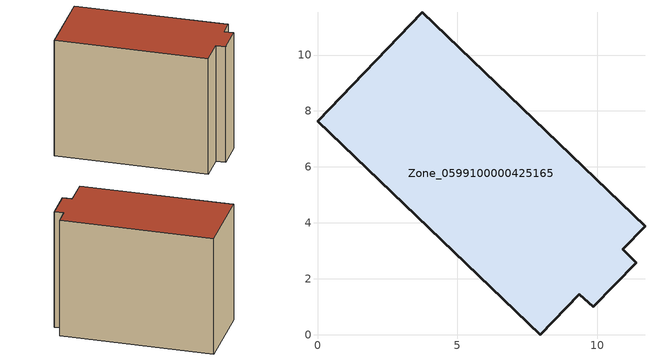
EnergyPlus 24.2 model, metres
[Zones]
Zone_0599100000425165
 floor ground (C_G): 0,7.63 3.74,11.53 11.71,3.88 10.91,3.05 11.4,2.58 9.87,1 9.35,1.44 7.96,0 z0
 wall outside (C_F): 3.74,11.53 0,7.63 7.96,0 9.35,1.44 9.87,1 11.4,2.58 10.91,3.05 11.71,3.88 3.74,11.53 z0:8.96
 roof outside (C_R): 11.71,3.88 3.74,11.53 0,7.63 7.96,0 9.35,1.44 9.87,1 11.4,2.58 10.91,3.05 z8.96
[BUILDING]
Pand.0599100000425165: North Axis=0; Terrain=City; Loads Convergence Tolerance Value=0.04; Temperature Convergence Tolerance Value=0.4; Solar Distribution=FullExterior; Maximum Number of Warmup Days=25; Minimum Number of Warmup Days=1
[Site:Location]
Rotterdam.The.Hague.AP_ZH_NLD Design_Conditions: Latitude=51.96; Longitude=4.45; Time Zone=1; Elevation=-4.5
[SITE:GROUNDTEMPERATURE:BUILDINGSURFACE]
18, 18, 18, 18, 18, 18, 18, 18, 18, 18, 18, 18
[MATERIAL] Thermal Absorptance=0.9; Solar Absorptance=0.7; Visible Absorptance=0.7
Name | Roughness | Thickness | Conductivity | Density | Specific Heat
G.TI.2006-2014 | MediumSmooth | 0.15 | 0.06 | 540 | 1210
F.TI.2006-2014 | Rough | 0.3 | 0.12 | 1920 | 840
R.TI.2006-2014 | MediumRough | 0.2 | 0.08 | 1500 | 1000
[CONSTRUCTION]
C_G: G.TI.2006-2014
C_F: F.TI.2006-2014
C_R: R.TI.2006-2014
[ZONE]
Zone_0599100000425165: Type=1; Multiplier=1; Ceiling Height=Autocalculate; Volume=Autocalculate; Floor Area=autocalculate; Part of Total Floor Area=Yes
[ZONEINFILTRATION:DESIGNFLOWRATE]
Infil_Zone_0599100000425165: Zone or ZoneList or Space or SpaceList=Zone_0599100000425165; Schedule=AlwaysOn; Design Flow Rate Calculation Method=Flow/Area; Flow Rate per Floor Area=0.0015; Constant Term Coefficient=1; Temperature Term Coefficient=0; Velocity Term Coefficient=0; Velocity Squared Term Coefficient=0
[HVACTEMPLATE:ZONE:IDEALLOADSAIRSYSTEM]
Zone_0599100000425165: Maximum Heating Supply Air Temperature=50; Minimum Cooling Supply Air Temperature=13; Maximum Heating Supply Air Humidity Ratio=0.0156; Minimum Cooling Supply Air Humidity Ratio=0.0077; Heating Limit=NoLimit; Cooling Limit=NoLimit; Dehumidification Control Type=ConstantSensibleHeatRatio; Cooling Sensible Heat Ratio=0.7; Dehumidification Setpoint=60; Humidification Control Type=None; Humidification Setpoint=30; Outdoor Air Method=None; Outdoor Air Flow Rate per Person=0.00944; Outdoor Air Flow Rate per Zone Floor Area=0; Outdoor Air Flow Rate per Zone=0; Demand Controlled Ventilation Type=None; Outdoor Air Economizer Type=NoEconomizer; Heat Recovery Type=None; Sensible Heat Recovery Effectiveness=0.7; Latent Heat Recovery Effectiveness=0.65
[ZONECONTROL:THERMOSTAT]
ThermostatControl_Zone_0599100000425165: Zone or ZoneList=Zone_0599100000425165; Control Type Schedule=DualSetpointControlType; Control 1=Thermostat_Zone_0599100000425165; Temperature Difference Between Cutout And Setpoint=0
[THERMOSTATSETPOINT:DUALSETPOINT]
Thermostat_Zone_0599100000425165: Heating Setpoint Temperature Schedule=HeatingSetpoint_Zone_0599100000425165; Cooling Setpoint Temperature Schedule=CoolingSetpoint_Zone_0599100000425165
[SCHEDULE:COMPACT]
HeatingSetpoint_Zone_0599100000425165: Through: 12/31, For: AllDays, Until: 24:00, 21
CoolingSetpoint_Zone_0599100000425165: Through: 12/31, For: AllDays, Until: 24:00, 24
DualSetpointControlType: Through: 12/31, For: AllDays, Until: 24:00, 4
AlwaysOn: Through: 12/31, For: AllDays, Until: 24:00, 1
